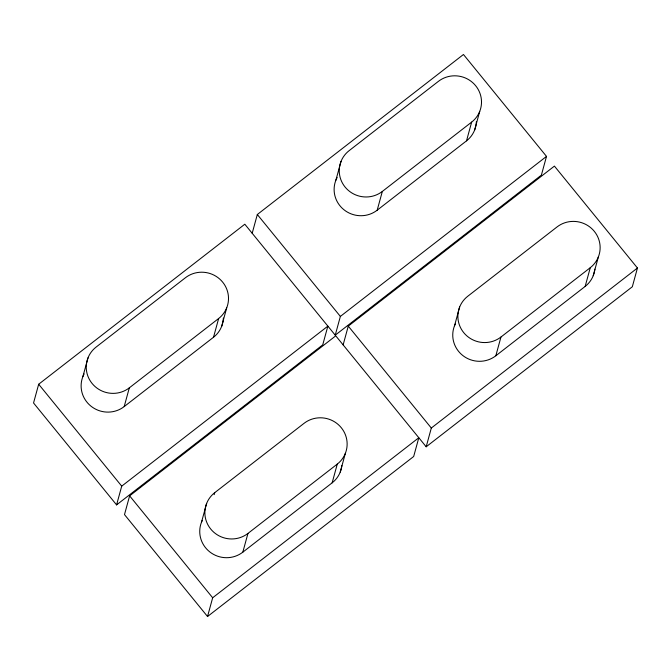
<?xml version="1.0" encoding="UTF-8"?>
<svg xmlns="http://www.w3.org/2000/svg" width="671" height="671" viewBox="0 0 671 671"><rect width="100%" height="100%" fill="white"/><g stroke="black" fill="none" stroke-linecap="round" stroke-linejoin="round"><path stroke-width="1.01" d="M252.195 233.256L257.32 214.51L463.46 54.494L546.504 156.402L541.38 175.148L335.24 335.165L244.814 224.215L38.675 384.24L33.55 402.986L116.586 504.894L322.726 344.877L327.859 326.131L121.719 486.148L116.586 504.894M82.894 376.557L88.027 357.811M84.118 373.923A26.513 25.867 15.3 0 0 90.803 406.03A26.513 25.867 15.3 0 0 124.194 406.584L129.318 387.846L218.645 318.507A26.513 25.867 15.3 0 0 222.655 282.122A26.513 25.867 15.3 0 0 185.431 277.735L96.104 347.083A26.513 25.867 15.3 0 0 92.103 383.468A26.513 25.867 15.3 0 0 129.318 387.846M343.141 344.869L348.274 326.123L554.414 166.106L637.45 268.014L632.325 286.76L426.186 446.785L335.76 335.835L129.62 495.852L124.496 514.598L207.54 616.506L413.68 456.49L418.805 437.744L212.665 597.769L207.54 616.506M124.194 406.584L213.521 337.245L218.645 318.507M221.606 326.517L226.731 307.771M201.518 522.139L206.651 503.401M214.192 494.636L214.728 492.665L304.055 423.326A26.513 25.867 15.3 0 1 341.279 427.704A26.513 25.867 15.3 0 1 337.278 464.089L332.145 482.835L242.818 552.174A26.513 25.867 15.3 0 1 209.813 551.931A26.513 25.867 15.3 0 1 202.298 520.377M335.903 180.155L341.027 161.409M242.818 552.174L247.951 533.428L337.278 464.089M335.24 335.165L340.365 316.418L546.504 156.402M337.119 177.53A26.513 25.867 15.3 0 0 343.804 209.637A26.513 25.867 15.3 0 0 377.194 210.191L382.327 191.445L471.654 122.105A26.513 25.867 15.3 0 0 475.655 85.72A26.513 25.867 15.3 0 0 438.431 81.342L349.105 150.681A26.513 25.867 15.3 0 0 345.104 187.066A26.513 25.867 15.3 0 0 382.327 191.445M340.231 472.099L345.355 453.361M377.194 210.191L466.521 140.851L471.654 122.105M474.607 130.115L479.731 111.369M454.527 325.745L459.652 306.999M426.186 446.785L431.31 428.039L637.45 268.014M455.307 323.976A26.513 25.867 15.3 0 0 462.814 355.529A26.513 25.867 15.3 0 0 495.827 355.773L500.952 337.035L590.279 267.687A26.513 25.867 15.3 0 0 594.28 231.302A26.513 25.867 15.3 0 0 557.064 226.924L467.737 296.272A26.513 25.867 15.3 0 0 463.728 332.648A26.513 25.867 15.3 0 0 500.952 337.035M495.827 355.773L585.154 286.433L590.279 267.687M593.231 275.706L598.356 256.959M257.32 214.51L340.365 316.418M348.274 326.123L431.31 428.039M38.675 384.24L121.719 486.148M129.62 495.852L212.665 597.769M594.858 269.146A26.513 25.867 15.3 0 1 585.154 286.433M476.376 121.636A26.513 25.867 15.3 0 1 466.521 140.851M341.858 465.548A26.513 25.867 15.3 0 1 332.145 482.835M247.951 533.428A26.513 25.867 15.3 0 1 210.728 529.05A26.513 25.867 15.3 0 1 214.728 492.665M223.368 318.037A26.513 25.867 15.3 0 1 213.521 337.245"/></g></svg>
